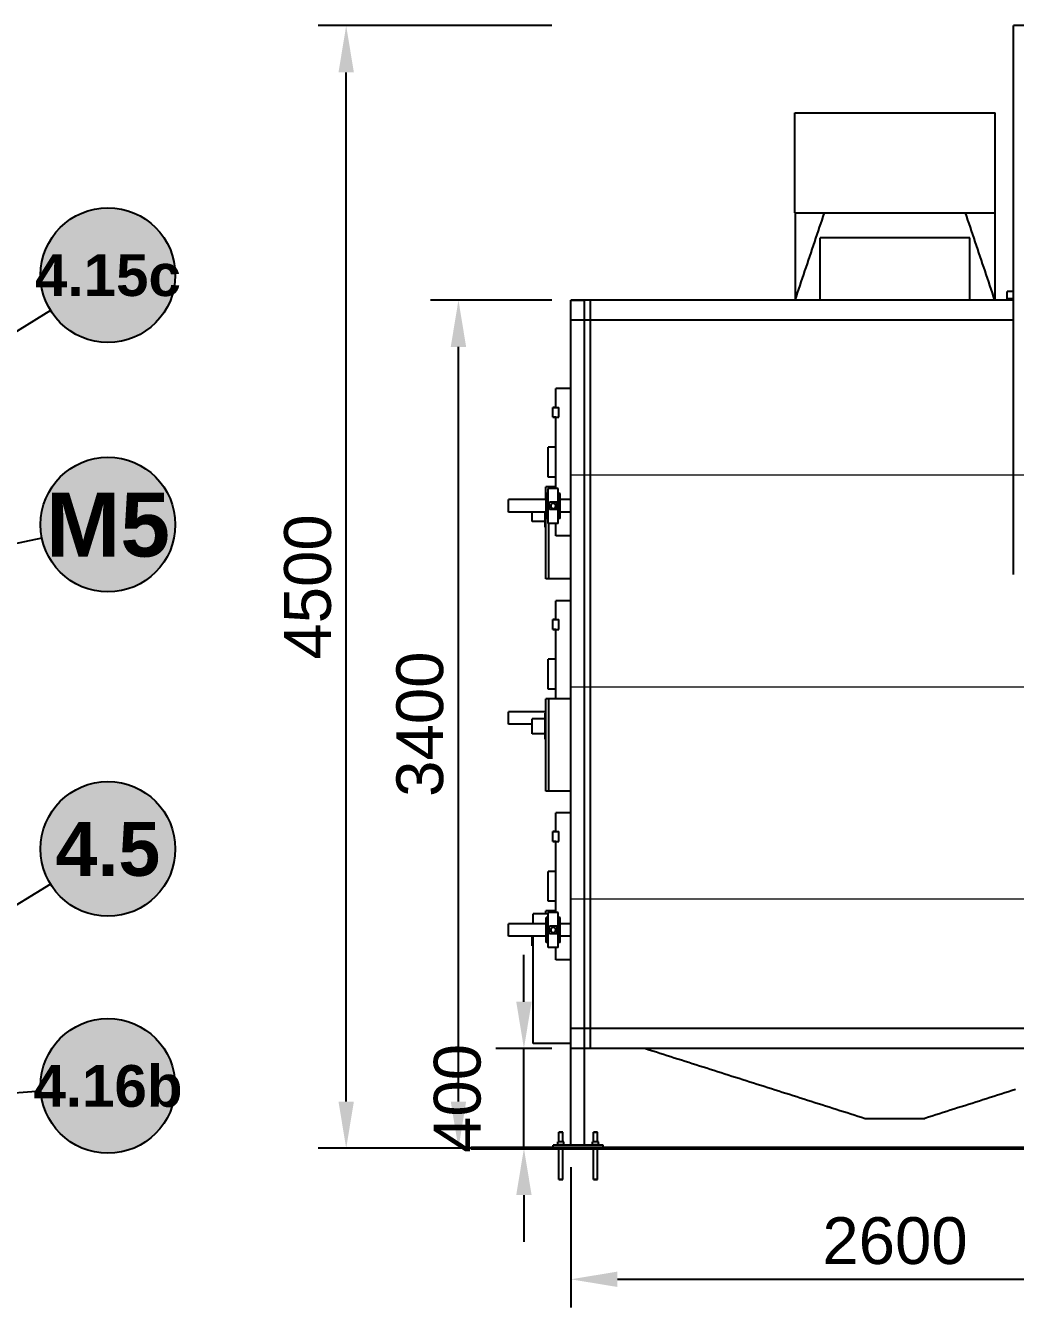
# Model space of a CAD drawing. Header units: millimetres. Extents: x 0 to 420, y 0 to 297.
# Drawn here: x 229.7 to 282.6, y 190.5 to 259 of the extents above; entities that cross this region are included whole.
import ezdxf
from ezdxf.enums import TextEntityAlignment as Align

# ---------------------------------------------------------------- set-up
doc = ezdxf.new("R2010")
doc.units = ezdxf.units.MM
doc.header["$LTSCALE"] = 0.5
for name, color, linetype, lineweight in [('AUXILIAR', 9, 'CONTINUOUS', 13), ('CONTORNO', 7, 'CONTINUOUS', 50), ('COTAS', 7, 'CONTINUOUS', 25), ('FINO', 7, 'CONTINUOUS', 25), ('RELLENO', 9, 'CONTINUOUS', 13)]:
    doc.layers.add(name, color=color, linetype=linetype, lineweight=lineweight)
doc.styles.add('NEGRITA', font='arialbd.ttf')
doc.styles.get("Standard").update_dxf_attribs({"font": 'arial.ttf'})
doc.dimstyles.new('IRAM', dxfattribs={"dimtxt": 2.5, "dimasz": 2.5, "dimexe": 1.5, "dimexo": 1, "dimgap": 0.8, "dimtad": 1, "dimdec": 1, "dimtxsty": 'Standard', "dimcen": 2.5, "dimazin": 3, "dimtfac": 1, "dimtmove": 0, "dimatfit": 3})

msp = doc.modelspace()

# ---------------------------------------------------------------- hatches: boundary and pattern name
at = {"layer": 'RELLENO', "true_color": 0xffffff}
h = msp.add_hatch(color=7, dxfattribs=at)
edge = h.paths.add_edge_path()
edge.add_arc((234.1333, 245.7067), 3.6, 0, 360)
h = msp.add_hatch(color=7, dxfattribs=at)
edge = h.paths.add_edge_path()
edge.add_arc((234.1333, 232.3733), 3.6, 0, 360)
h = msp.add_hatch(color=7, dxfattribs=at)
edge = h.paths.add_edge_path()
edge.add_arc((234.1333, 215.04), 3.6, 0, 360)
h = msp.add_hatch(color=7, dxfattribs=at)
edge = h.paths.add_edge_path()
edge.add_arc((234.1333, 202.3733), 3.6, 0, 360)

# ---------------------------------------------------------------- linework, layer by layer
at = {"layer": 'AUXILIAR'}
for p, q in [((258.8667, 235.04), (302.2, 235.04)), ((258.8667, 223.7067), (302.2, 223.7067)), ((258.8667, 212.3733), (302.2, 212.3733))]:
    msp.add_line(p, q, dxfattribs=at)
at = {"layer": 'CONTORNO'}
msp.add_line((253.5333, 199.04), (302.8667, 199.04), dxfattribs=at)
at = {"layer": 'COTAS'}
for p, q in [((231.0674, 243.8199), (216.8, 235.04)), ((230.6079, 231.6446), (215.8133, 228.5867)), ((231.0648, 213.1574), (216.4, 204.16)), ((230.5439, 202.0972), (216.8, 201.04))]:
    msp.add_line(p, q, dxfattribs=at)
for centre in [(234.1333, 245.7067), (234.1333, 232.3733), (234.1333, 215.04), (234.1333, 202.3733)]:
    msp.add_circle(centre, 3.6, dxfattribs=at)
at = {"layer": 'FINO'}
for p, q in [((283.2, 259.04), (282.5333, 259.04)), ((282.5333, 229.7067), (282.5333, 259.04)), ((270.84, 249.04), (270.84, 254.3733)), ((281.56, 249.04), (281.56, 254.3733)), ((280.2, 247.7067), (272.2, 247.7067)), ((272.2, 244.3733), (272.2, 247.7067)), ((280.2, 244.3733), (280.2, 247.7067)), ((282.5333, 244.84), (282.2, 244.84)), ((282.2, 244.44), (282.2, 244.84)), ((258.8667, 199.2), (258.8667, 244.3733)), ((258.8667, 244.3733), (259.6, 244.3733)), ((259.9333, 244.3733), (258.8667, 244.3733)), ((258.8667, 204.3733), (258.8667, 244.3733)), ((282.5333, 244.3733), (258.8667, 244.3733)), ((258.8667, 243.3067), (258.8667, 244.3733)), ((259.6, 199.2), (259.6, 244.3733)), ((259.9333, 204.3733), (259.9333, 244.3733)), ((282.5333, 244.3733), (259.9333, 244.3733)), ((259.9333, 204.3733), (259.9333, 244.3733)), ((282.5333, 244.44), (282.2, 244.44)), ((282.5333, 243.3067), (258.8667, 243.3067)), ((258.8667, 239.64), (258.0667, 239.64)), ((258.0667, 238.64), (258.0667, 239.64)), ((257.9067, 238.1067), (257.9067, 238.64)), ((258.2267, 238.1067), (258.2267, 238.64)), ((258.0667, 234.3067), (258.0667, 238.1067)), ((258.0667, 236.5067), (257.6667, 236.5067)), ((257.6667, 234.9067), (257.6667, 236.5067)), ((257.6933, 234.4), (257.5333, 234.4)), ((257.5333, 233.7067), (257.5333, 234.4)), ((258.0667, 234.4), (257.5333, 234.4)), ((257.5333, 233.7067), (257.5333, 234.4)), ((258.0667, 234.9067), (257.6667, 234.9067)), ((258.2, 234.3067), (257.6667, 234.3067)), ((257.6667, 232.44), (257.6667, 234.3067)), ((257.6933, 234.3067), (257.6933, 234.4)), ((258.2, 232.44), (258.2, 234.3067)), ((257.56, 233.7067), (255.5333, 233.7067)), ((257.6667, 234.04), (257.56, 234.04)), ((257.56, 232.7067), (257.56, 234.04)), ((258.3067, 234.04), (258.2, 234.04)), ((258.3067, 232.7067), (258.3067, 234.04)), ((258.8667, 233.7067), (258.3067, 233.7067)), ((257.56, 233.04), (255.5333, 233.04)), ((257.5333, 229.4667), (257.5333, 233.04)), ((257.5333, 229.4667), (257.5333, 233.04)), ((257.7333, 233.1733), (257.7333, 233.5733)), ((258.1333, 233.5733), (257.7333, 233.5733)), ((258.1333, 233.1733), (257.7333, 233.1733)), ((258.1333, 233.1733), (258.1333, 233.5733)), ((258.8667, 233.04), (258.3067, 233.04)), ((257.4933, 232.5333), (256.8, 232.5333)), ((257.5333, 232.24), (257.4933, 232.24)), ((257.6667, 232.7067), (257.56, 232.7067)), ((258.2, 232.44), (257.6667, 232.44)), ((257.6933, 229.4667), (257.6933, 232.44)), ((258.0667, 231.7733), (258.0667, 232.44)), ((258.3067, 232.7067), (258.2, 232.7067)), ((258.8667, 231.7733), (258.0667, 231.7733)), ((257.6933, 229.4667), (257.5333, 229.4667)), ((258.8667, 229.4667), (257.5333, 229.4667)), ((258.8667, 228.3067), (258.0667, 228.3067)), ((258.0667, 227.3067), (258.0667, 228.3067)), ((257.9067, 226.7733), (257.9067, 227.3067)), ((258.0667, 223.0667), (258.0667, 226.7733)), ((258.2267, 226.7733), (258.2267, 227.3067)), ((258.0667, 225.1733), (257.6667, 225.1733)), ((257.6667, 223.5733), (257.6667, 225.1733)), ((258.0667, 223.5733), (257.6667, 223.5733)), ((257.6933, 223.0667), (257.5333, 223.0667)), ((257.5333, 218.1333), (257.5333, 223.0667)), ((258.8667, 223.0667), (257.5333, 223.0667)), ((257.5333, 218.1333), (257.5333, 223.0667)), ((257.6933, 218.1333), (257.6933, 223.0667)), ((257.5333, 222.3733), (255.5333, 222.3733)), ((257.4933, 222), (256.8, 222)), ((257.5333, 222.2933), (257.4933, 222.2933)), ((256.8, 221.7067), (255.5333, 221.7067)), ((257.4933, 221.2), (256.8, 221.2)), ((257.5333, 220.9067), (257.4933, 220.9067)), ((257.6933, 218.1333), (257.5333, 218.1333)), ((258.8667, 218.1333), (257.5333, 218.1333)), ((258.8667, 216.9733), (258.0667, 216.9733)), ((258.0667, 215.9733), (258.0667, 216.9733)), ((257.9067, 215.44), (257.9067, 215.9733)), ((258.2267, 215.44), (258.2267, 215.9733)), ((258.0667, 211.64), (258.0667, 215.44)), ((258.0667, 213.84), (257.6667, 213.84)), ((257.6667, 212.24), (257.6667, 213.84)), ((257.6933, 211.7333), (257.5333, 211.7333)), ((257.5333, 211.5733), (257.5333, 211.7333)), ((258.0667, 211.7333), (257.5333, 211.7333)), ((257.5333, 211.5733), (257.5333, 211.7333)), ((258.0667, 212.24), (257.6667, 212.24)), ((257.6933, 211.64), (257.6933, 211.7333)), ((257.56, 211.04), (255.5333, 211.04)), ((257.6667, 211.5733), (256.8667, 211.5733)), ((256.8667, 211.04), (256.8667, 211.5733)), ((257.6667, 211.3733), (257.56, 211.3733)), ((257.56, 210.04), (257.56, 211.3733)), ((258.2, 211.64), (257.6667, 211.64)), ((257.6667, 209.7733), (257.6667, 211.64)), ((258.2, 209.7733), (258.2, 211.64)), ((258.3067, 211.3733), (258.2, 211.3733)), ((258.3067, 210.04), (258.3067, 211.3733)), ((258.8667, 211.04), (258.3067, 211.04)), ((257.56, 210.3733), (255.5333, 210.3733)), ((256.8667, 204.64), (256.8667, 210.3733)), ((257.7333, 210.5067), (257.7333, 210.9067)), ((258.1333, 210.9067), (257.7333, 210.9067)), ((258.1333, 210.5067), (257.7333, 210.5067)), ((258.1333, 210.5067), (258.1333, 210.9067)), ((258.8667, 210.3733), (258.3067, 210.3733)), ((256.8667, 209.8667), (256.8, 209.8667)), ((257.6667, 210.04), (257.56, 210.04)), ((258.2, 209.7733), (257.6667, 209.7733)), ((258.0667, 209.1067), (258.0667, 209.7733)), ((258.3067, 210.04), (258.2, 210.04)), ((258.8667, 209.1067), (258.0667, 209.1067)), ((284.2, 205.44), (258.8667, 205.44)), ((258.8667, 204.3733), (258.8667, 205.44)), ((258.8667, 204.64), (256.8667, 204.64)), ((259.9333, 204.3733), (258.8667, 204.3733)), ((284.2, 204.3733), (258.8667, 204.3733)), ((284.2, 204.3733), (259.9333, 204.3733)), ((274.6, 200.64), (277.8, 200.64)), ((258.4933, 199.3867), (258.1733, 199.3867)), ((258.1733, 199.2), (258.1733, 199.3867)), ((258.2267, 199.3867), (258.2267, 199.9067)), ((258.44, 199.3867), (258.44, 199.9067)), ((258.4933, 199.2), (258.4933, 199.3867)), ((260.36, 199.3867), (260.04, 199.3867)), ((260.04, 199.2), (260.04, 199.3867)), ((260.0933, 199.3867), (260.0933, 199.9067)), ((260.3067, 199.3867), (260.3067, 199.9067)), ((260.36, 199.2), (260.36, 199.3867)), ((260.6, 199.2), (257.9333, 199.2)), ((257.9333, 199.04), (257.9333, 199.2)), ((260.6, 199.04), (257.9333, 199.04)), ((258.1333, 199.2), (258.1333, 199.24)), ((258.2267, 197.3733), (258.2267, 199.04)), ((258.44, 197.3733), (258.44, 199.04)), ((258.5333, 199.2), (258.5333, 199.24)), ((260, 199.2), (260, 199.24)), ((260.0933, 197.3733), (260.0933, 199.04)), ((260.3067, 197.3733), (260.3067, 199.04)), ((260.4, 199.2), (260.4, 199.24)), ((260.6, 199.04), (260.6, 199.2))]:
    msp.add_line(p, q, dxfattribs=at)
for points in [[(270.84, 254.3733), (271.0427, 254.3733), (271.244, 254.3733), (271.4467, 254.3733), (271.6493, 254.3733), (271.8507, 254.3733), (272.0533, 254.3733), (272.256, 254.3733), (272.4587, 254.3733), (272.66, 254.3733), (272.8627, 254.3733), (273.0653, 254.3733), (273.2667, 254.3733), (273.4693, 254.3733), (273.672, 254.3733), (273.8733, 254.3733), (274.076, 254.3733), (274.2787, 254.3733), (274.4813, 254.3733), (274.6827, 254.3733), (274.8853, 254.3733), (275.088, 254.3733), (275.2893, 254.3733), (275.492, 254.3733), (275.6947, 254.3733), (275.896, 254.3733), (276.0987, 254.3733), (276.3013, 254.3733), (276.504, 254.3733), (276.7053, 254.3733), (276.908, 254.3733), (277.1107, 254.3733), (277.312, 254.3733), (277.5147, 254.3733), (277.7173, 254.3733), (277.9187, 254.3733), (278.1213, 254.3733), (278.324, 254.3733), (278.5267, 254.3733), (278.728, 254.3733), (278.9307, 254.3733), (279.1333, 254.3733), (279.3347, 254.3733), (279.5373, 254.3733), (279.74, 254.3733), (279.9413, 254.3733), (280.144, 254.3733), (280.3467, 254.3733), (280.5493, 254.3733), (280.7507, 254.3733), (280.9533, 254.3733), (281.156, 254.3733), (281.3573, 254.3733), (281.56, 254.3733)], [(270.84, 249.04), (271.0427, 249.04), (271.244, 249.04), (271.4467, 249.04), (271.6493, 249.04), (271.8507, 249.04), (272.0533, 249.04), (272.256, 249.04), (272.4587, 249.04), (272.66, 249.04), (272.8627, 249.04), (273.0653, 249.04), (273.2667, 249.04), (273.4693, 249.04), (273.672, 249.04), (273.8733, 249.04), (274.076, 249.04), (274.2787, 249.04), (274.4813, 249.04), (274.6827, 249.04), (274.8853, 249.04), (275.088, 249.04), (275.2893, 249.04), (275.492, 249.04), (275.6947, 249.04), (275.896, 249.04), (276.0987, 249.04), (276.3013, 249.04), (276.504, 249.04), (276.7053, 249.04), (276.908, 249.04), (277.1107, 249.04), (277.312, 249.04), (277.5147, 249.04), (277.7173, 249.04), (277.9187, 249.04), (278.1213, 249.04), (278.324, 249.04), (278.5267, 249.04), (278.728, 249.04), (278.9307, 249.04), (279.1333, 249.04), (279.3347, 249.04), (279.5373, 249.04), (279.74, 249.04), (279.9413, 249.04), (280.144, 249.04), (280.3467, 249.04), (280.5493, 249.04), (280.7507, 249.04), (280.9533, 249.04), (281.156, 249.04), (281.3573, 249.04), (281.56, 249.04)], [(270.8667, 244.3733), (270.932, 244.568), (270.9973, 244.7627), (271.0613, 244.9573), (271.1267, 245.1507), (271.192, 245.3453), (271.2573, 245.54), (271.3227, 245.7347), (271.388, 245.9293), (271.452, 246.1227), (271.5173, 246.3173), (271.5827, 246.512), (271.648, 246.7067), (271.7133, 246.9013), (271.7773, 247.096), (271.8427, 247.2907), (271.908, 247.484), (271.9733, 247.6787), (272.0387, 247.8733), (272.1027, 248.068), (272.168, 248.2627), (272.2333, 248.456), (272.2987, 248.6507), (272.364, 248.8453), (272.4293, 249.04)], [(270.8667, 249.04), (270.8667, 248.8373), (270.8667, 248.6347), (270.8667, 248.4307), (270.8667, 248.228), (270.8667, 248.0253), (270.8667, 247.8227), (270.8667, 247.62), (270.8667, 247.4173), (270.8667, 247.2133), (270.8667, 247.0107), (270.8667, 246.808), (270.8667, 246.6053), (270.8667, 246.4027), (270.8667, 246.2), (270.8667, 245.996), (270.8667, 245.7933), (270.8667, 245.5907), (270.8667, 245.388), (270.8667, 245.1853), (270.8667, 244.9827), (270.8667, 244.7787), (270.8667, 244.576), (270.8667, 244.3733)], [(281.5333, 244.3733), (281.468, 244.568), (281.4027, 244.7627), (281.3387, 244.9573), (281.2733, 245.1507), (281.208, 245.3453), (281.1427, 245.54), (281.0773, 245.7347), (281.012, 245.9293), (280.948, 246.124), (280.8827, 246.3173), (280.8173, 246.512), (280.752, 246.7067), (280.6867, 246.9013), (280.6227, 247.096), (280.5573, 247.2907), (280.492, 247.484), (280.4267, 247.6787), (280.3613, 247.8733), (280.2973, 248.068), (280.232, 248.2627), (280.1667, 248.4573), (280.1013, 248.6507), (280.036, 248.8453), (279.9707, 249.04)], [(281.5333, 249.04), (281.5333, 248.8373), (281.5333, 248.6347), (281.5333, 248.4307), (281.5333, 248.228), (281.5333, 248.0253), (281.5333, 247.8227), (281.5333, 247.62), (281.5333, 247.4173), (281.5333, 247.2133), (281.5333, 247.0107), (281.5333, 246.808), (281.5333, 246.6053), (281.5333, 246.4027), (281.5333, 246.2), (281.5333, 245.996), (281.5333, 245.7933), (281.5333, 245.5907), (281.5333, 245.388), (281.5333, 245.1853), (281.5333, 244.9827), (281.5333, 244.7787), (281.5333, 244.576), (281.5333, 244.3733)], [(258.0667, 238.64), (258.0267, 238.64), (257.9867, 238.64), (257.9467, 238.64), (257.9067, 238.64)], [(257.9067, 238.64), (257.9867, 238.64), (258.0667, 238.64), (258.1467, 238.64), (258.2267, 238.64)], [(258.0667, 238.1067), (258.0267, 238.1067), (257.9867, 238.1067), (257.9467, 238.1067), (257.9067, 238.1067)], [(257.9067, 238.1067), (257.9867, 238.1067), (258.0667, 238.1067), (258.1467, 238.1067), (258.2267, 238.1067)], [(255.5333, 233.04), (255.5333, 233.2067), (255.5333, 233.3733), (255.5333, 233.54), (255.5333, 233.7067)], [(256.8, 232.5333), (256.8, 232.66), (256.8, 232.7867), (256.8, 232.9133), (256.8, 233.04)], [(257.4933, 232.24), (257.4933, 232.44), (257.4933, 232.64), (257.4933, 232.84), (257.4933, 233.04)], [(257.9333, 233.5067), (257.9147, 233.5053), (257.896, 233.5013), (257.8787, 233.4947), (257.8627, 233.4867), (257.848, 233.476), (257.8347, 233.4627), (257.8227, 233.448), (257.8133, 233.432), (257.8067, 233.4147), (257.8027, 233.396), (257.8, 233.3773), (257.8013, 233.36), (257.804, 233.3413), (257.8093, 233.324), (257.8173, 233.3067), (257.828, 233.2907), (257.8413, 233.2773), (257.8547, 233.2653), (257.8707, 233.256), (257.888, 233.248), (257.9053, 233.2427), (257.924, 233.24), (257.9427, 233.24), (257.9613, 233.2427), (257.9787, 233.248), (257.996, 233.256), (258.012, 233.2653), (258.0253, 233.2773), (258.0387, 233.2907), (258.0493, 233.3067), (258.0573, 233.324), (258.0627, 233.3413), (258.0653, 233.36), (258.0667, 233.3773), (258.064, 233.396), (258.06, 233.4147), (258.0533, 233.432), (258.044, 233.448), (258.032, 233.4627), (258.0187, 233.476), (258.004, 233.4867), (257.988, 233.4947), (257.9707, 233.5013), (257.952, 233.5053), (257.9333, 233.5067)], [(258.0667, 227.3067), (258.0267, 227.3067), (257.9867, 227.3067), (257.9467, 227.3067), (257.9067, 227.3067)], [(257.9067, 227.3067), (257.9867, 227.3067), (258.0667, 227.3067), (258.1467, 227.3067), (258.2267, 227.3067)], [(258.0667, 226.7733), (258.0267, 226.7733), (257.9867, 226.7733), (257.9467, 226.7733), (257.9067, 226.7733)], [(257.9067, 226.7733), (257.9867, 226.7733), (258.0667, 226.7733), (258.1467, 226.7733), (258.2267, 226.7733)], [(255.5333, 221.7067), (255.5333, 221.8733), (255.5333, 222.04), (255.5333, 222.2067), (255.5333, 222.3733)], [(256.8, 221.2), (256.8, 221.4), (256.8, 221.6), (256.8, 221.8), (256.8, 222)], [(257.4933, 220.9067), (257.4933, 221.1373), (257.4933, 221.3693), (257.4933, 221.6), (257.4933, 221.8307), (257.4933, 222.0627), (257.4933, 222.2933)], [(258.0667, 215.9733), (258.0267, 215.9733), (257.9867, 215.9733), (257.9467, 215.9733), (257.9067, 215.9733)], [(257.9067, 215.9733), (257.9867, 215.9733), (258.0667, 215.9733), (258.1467, 215.9733), (258.2267, 215.9733)], [(258.0667, 215.44), (258.0267, 215.44), (257.9867, 215.44), (257.9467, 215.44), (257.9067, 215.44)], [(257.9067, 215.44), (257.9867, 215.44), (258.0667, 215.44), (258.1467, 215.44), (258.2267, 215.44)], [(255.5333, 210.3733), (255.5333, 210.54), (255.5333, 210.7067), (255.5333, 210.8733), (255.5333, 211.04)], [(256.8, 209.8667), (256.8, 209.9933), (256.8, 210.12), (256.8, 210.2467), (256.8, 210.3733)], [(257.9333, 210.84), (257.9147, 210.8387), (257.896, 210.8347), (257.8787, 210.828), (257.8627, 210.82), (257.848, 210.8093), (257.8347, 210.796), (257.8227, 210.7813), (257.8133, 210.7653), (257.8067, 210.748), (257.8027, 210.7293), (257.8, 210.7107), (257.8013, 210.6933), (257.804, 210.6747), (257.8093, 210.6573), (257.8173, 210.64), (257.828, 210.624), (257.8413, 210.6107), (257.8547, 210.5987), (257.8707, 210.5893), (257.888, 210.5813), (257.9053, 210.576), (257.924, 210.5733), (257.9427, 210.5733), (257.9613, 210.576), (257.9787, 210.5813), (257.996, 210.5893), (258.012, 210.5987), (258.0253, 210.6107), (258.0387, 210.624), (258.0493, 210.64), (258.0573, 210.6573), (258.0627, 210.6747), (258.0653, 210.6933), (258.0667, 210.7107), (258.064, 210.7293), (258.06, 210.748), (258.0533, 210.7653), (258.044, 210.7813), (258.032, 210.796), (258.0187, 210.8093), (258.004, 210.82), (257.988, 210.828), (257.9707, 210.8347), (257.952, 210.8387), (257.9333, 210.84)], [(262.8667, 204.3733), (263.0587, 204.312), (263.252, 204.2507), (263.444, 204.1893), (263.636, 204.128), (263.828, 204.0667), (264.0213, 204.0067), (264.2133, 203.9453), (264.4053, 203.884), (264.5973, 203.8227), (264.7907, 203.7613), (264.9827, 203.7), (265.1747, 203.6387), (265.3667, 203.5773), (265.56, 203.516), (265.752, 203.4547), (265.944, 203.3947), (266.136, 203.3333), (266.3293, 203.272), (266.5213, 203.2107), (266.7133, 203.1493), (266.9067, 203.088), (267.0987, 203.0267), (267.2907, 202.9653), (267.4827, 202.904), (267.676, 202.8427), (267.868, 202.7827), (268.06, 202.7213), (268.252, 202.66), (268.4453, 202.5987), (268.6373, 202.5373), (268.8293, 202.476), (269.0213, 202.4147), (269.2147, 202.3533), (269.4067, 202.292), (269.5987, 202.2307), (269.7907, 202.1707), (269.984, 202.1093), (270.176, 202.048), (270.368, 201.9867), (270.56, 201.9253), (270.7533, 201.864), (270.9453, 201.8027), (271.1373, 201.7413), (271.3307, 201.68), (271.5227, 201.6187), (271.7147, 201.5587), (271.9067, 201.4973), (272.1, 201.436), (272.292, 201.3747), (272.484, 201.3133), (272.676, 201.252), (272.8693, 201.1907), (273.0613, 201.1293), (273.2533, 201.068), (273.4453, 201.0067), (273.6387, 200.9467), (273.8307, 200.8853), (274.0227, 200.824), (274.2147, 200.7627), (274.408, 200.7013), (274.6, 200.64)], [(282.648, 202.1827), (282.4547, 202.1213), (282.26, 202.0587), (282.0667, 201.9973), (281.8733, 201.936), (281.6787, 201.8747), (281.4853, 201.812), (281.2907, 201.7507), (281.0973, 201.6893), (280.9027, 201.6267), (280.7093, 201.5653), (280.5147, 201.504), (280.3213, 201.4427), (280.1267, 201.38), (279.9333, 201.3187), (279.74, 201.2573), (279.5453, 201.196), (279.352, 201.1333), (279.1573, 201.072), (278.964, 201.0107), (278.7693, 200.948), (278.576, 200.8867), (278.3813, 200.8253), (278.188, 200.764), (277.9933, 200.7013), (277.8, 200.64)], [(258.3333, 199.9067), (258.3067, 199.9067), (258.28, 199.9067), (258.2533, 199.9067), (258.2267, 199.9067)], [(258.2267, 199.9067), (258.28, 199.9067), (258.3333, 199.9067), (258.3867, 199.9067), (258.44, 199.9067)], [(258.44, 199.9067), (258.4133, 199.9067), (258.3867, 199.9067), (258.36, 199.9067), (258.3333, 199.9067)], [(260.2, 199.9067), (260.1733, 199.9067), (260.1467, 199.9067), (260.12, 199.9067), (260.0933, 199.9067)], [(260.0933, 199.9067), (260.1467, 199.9067), (260.2, 199.9067), (260.2533, 199.9067), (260.3067, 199.9067)], [(260.3067, 199.9067), (260.28, 199.9067), (260.2533, 199.9067), (260.2267, 199.9067), (260.2, 199.9067)], [(258.1333, 199.24), (258.2333, 199.24), (258.3333, 199.24), (258.4333, 199.24), (258.5333, 199.24)], [(260, 199.24), (260.1, 199.24), (260.2, 199.24), (260.3, 199.24), (260.4, 199.24)], [(258.3333, 197.3733), (258.3067, 197.3733), (258.28, 197.3733), (258.2533, 197.3733), (258.2267, 197.3733)], [(258.2267, 197.3733), (258.28, 197.3733), (258.3333, 197.3733), (258.3867, 197.3733), (258.44, 197.3733)], [(258.44, 197.3733), (258.4133, 197.3733), (258.3867, 197.3733), (258.36, 197.3733), (258.3333, 197.3733)], [(260.2, 197.3733), (260.1733, 197.3733), (260.1467, 197.3733), (260.12, 197.3733), (260.0933, 197.3733)], [(260.0933, 197.3733), (260.1467, 197.3733), (260.2, 197.3733), (260.2533, 197.3733), (260.3067, 197.3733)], [(260.3067, 197.3733), (260.28, 197.3733), (260.2533, 197.3733), (260.2267, 197.3733), (260.2, 197.3733)]]:
    msp.add_lwpolyline(points, dxfattribs=at)

# ---------------------------------------------------------------- texts
at = {"layer": 'COTAS', "style": 'NEGRITA'}
for s, height, p in [('4.15c', 2.232, (234.1333, 245.7067)), ('M5', 3.42, (234.1333, 232.3733)), ('4.5', 2.88, (234.1333, 215.04)), ('4.16b', 2.232, (234.1333, 202.3733))]:
    msp.add_text(s, height=height, dxfattribs=at).set_placement(p, align=Align.MIDDLE_CENTER)

# ---------------------------------------------------------------- dimensions: what is measured, and where the dimension line sits
at = {"layer": 'COTAS'}
for base, p2 in [((246.8667, 199.04), (258.8667, 259.04)), ((252.8667, 199.04), (258.8667, 244.3733))]:
    msp.add_linear_dim(base=base, p1=(258.8667, 199.04), p2=p2, angle=90, dimstyle='IRAM', override={"dimlfac": 75}, dxfattribs=at).render()
msp.add_linear_dim(base=(256.3667, 199.04), p1=(258.8667, 199.04), p2=(258.8667, 204.3733), angle=90, text='400', dimstyle='IRAM', override={"dimlfac": 75}, dxfattribs=at).render()
msp.add_linear_dim(base=(258.8667, 192.04), p1=(258.8667, 199.04), p2=(293.5333, 199.04), dimstyle='IRAM', override={"dimlfac": 75}, dxfattribs=at).render()

doc.saveas('drawing.dxf')
